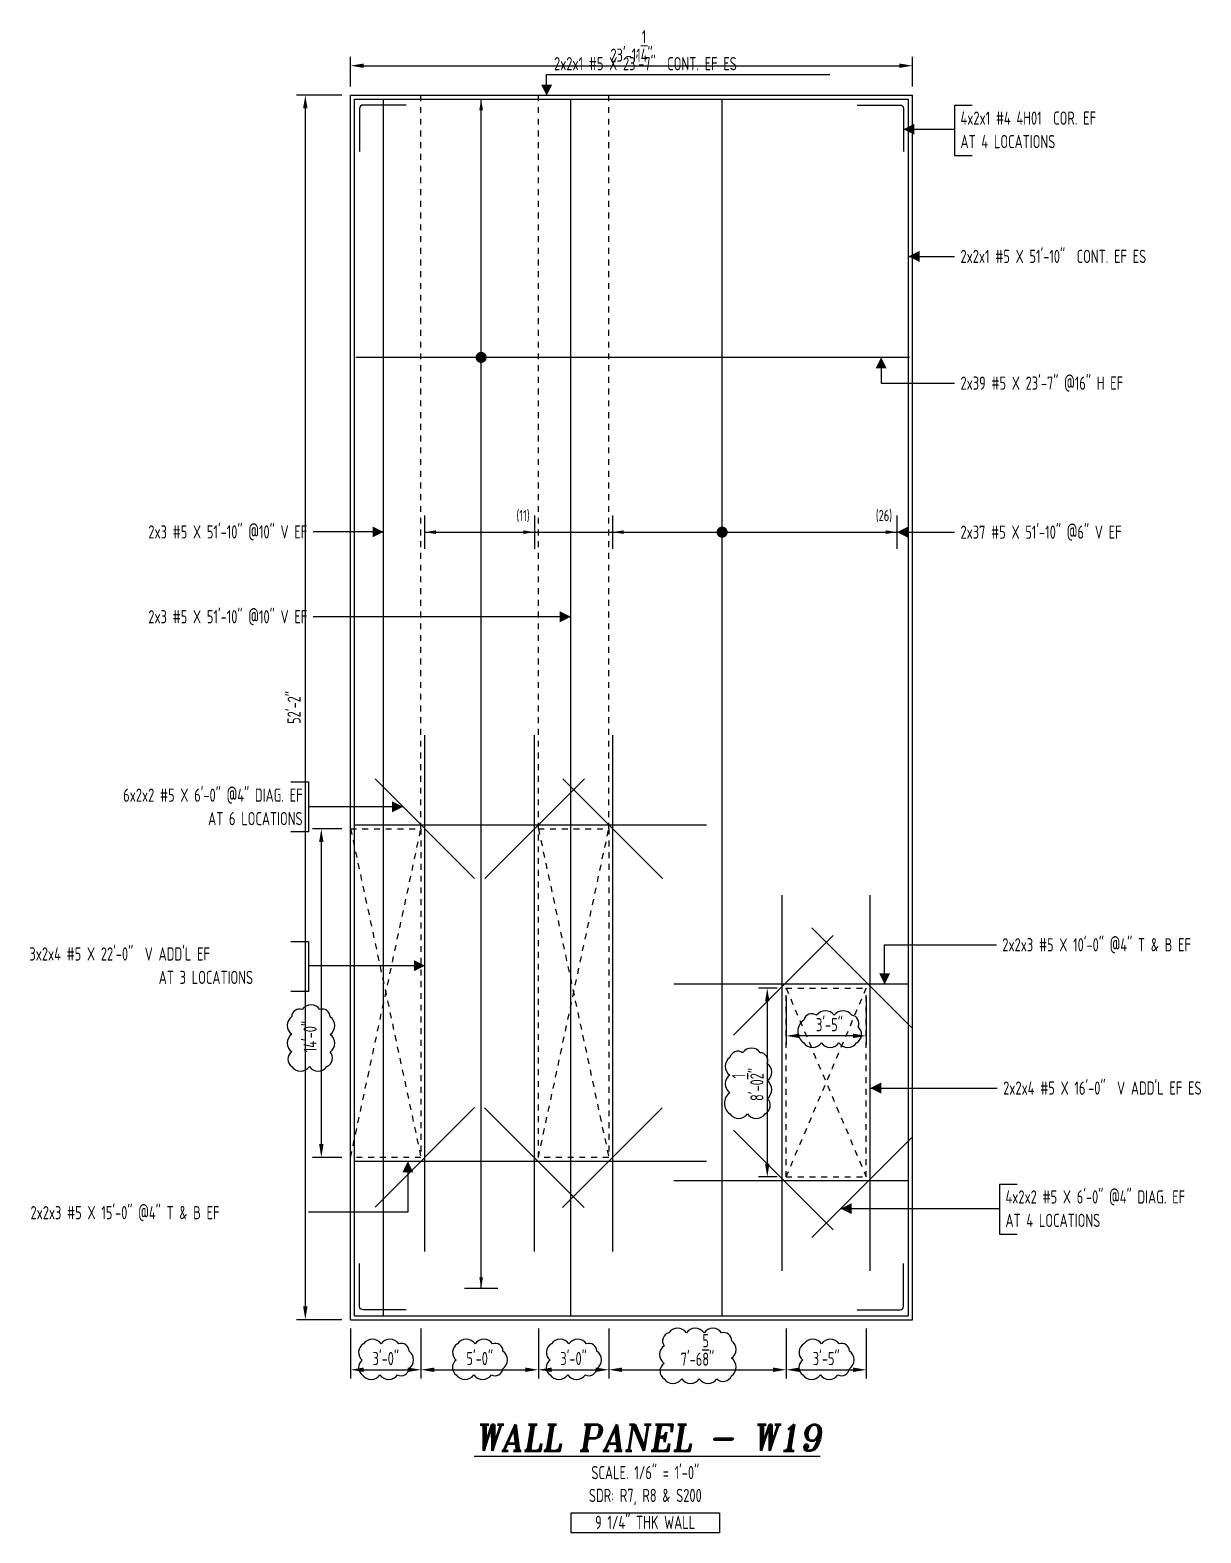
# Model space of a CAD drawing. Header units: inches. Extents: x -3675 to 26577, y -2273 to 5046.
# Drawn here: x 23389 to 23987, y 559 to 1327 of the extents above; entities that cross this region are included whole.
import ezdxf
from ezdxf.enums import TextEntityAlignment as Align

# ---------------------------------------------------------------- set-up
doc = ezdxf.new("R2010")
doc.units = ezdxf.units.IN
doc.header["$MEASUREMENT"] = 0
doc.linetypes.add('HIDDEN', pattern=[6, 3, -3])
doc.layers.get('0').update_dxf_attribs({"linetype": 'CONTINUOUS'})
doc.layers.get('Defpoints').update_dxf_attribs({"linetype": 'CONTINUOUS'})
for name, color, linetype in [('0-25TEXT', 7, 'CONTINUOUS'), ('0-35', 3, 'CONTINUOUS'), ('0-35TEXT', 3, 'CONTINUOUS'), ('0-50', 10, 'CONTINUOUS'), ('BAR-LBL', 2, 'CONTINUOUS'), ('DETAIL', 83, 'CONTINUOUS'), ('hidden', 7, 'HIDDEN'), ('INTERMEDIATERANGELAY', 7, 'CONTINUOUS'), ('RANGELAY', 7, 'CONTINUOUS'), ('REBARS', 4, 'CONTINUOUS')]:
    doc.layers.add(name, color=color, linetype=linetype)
doc.layers.add('COVER', color=6, linetype='CONTINUOUS', lineweight=0, plot=False)
doc.styles.add('AR', font='ARCHQUIK.shx', dxfattribs={"width": 0.8})
doc.styles.add('ROMANT', font='romant')
doc.dimstyles.new('CADS_DIM_48', dxfattribs={"dimscale": 48, "dimtxt": 0.09375, "dimasz": 0.09375, "dimexe": 0.0625, "dimexo": 0.0625, "dimgap": 0.09375, "dimtad": 0, "dimtih": 1, "dimtoh": 1, "dimzin": 1, "dimdsep": 46, "dimlunit": 4, "dimtxsty": 'AR', "dimblk": 'CLOSED', "dimcen": 0.1875, "dimadec": 0, "dimazin": 0, "dimtfac": 1, "dimtofl": 0, "dimtmove": 0, "dimatfit": 1, "dimldrblk": 'DOTBLANK', "dimfxl": 1, "dimtzin": 0, "dimarcsym": 0})

# ---------------------------------------------------------------- blocks, each defined once
blk = doc.blocks.new('*D102')
at = {"layer": 'COVER', "color": 0, "lineweight": -2, "transparency": 16777216}
for p, q in [((23552.58, 1298.11), (23552.58, 1313.23)), ((23559.33, 1308.73), (23833.08, 1308.73)), ((23839.83, 1298.11), (23839.83, 1313.23))]:
    blk.add_line(p, q, dxfattribs=at)
at = {"layer": 'COVER', "color": 0, "transparency": 16777216}
for points in [[(23559.33, 1309.85), (23559.33, 1307.6), (23552.58, 1308.73)], [(23833.08, 1309.85), (23833.08, 1307.6), (23839.83, 1308.73)]]:
    blk.add_solid(points, dxfattribs=at)
at = {"layer": 'Defpoints', "color": 0, "transparency": 16777216}
for p in [(23839.83, 1308.73), (23552.58, 1293.61), (23839.83, 1293.61)]:
    blk.add_point(p, dxfattribs=at)
at = {"layer": 'COVER', "color": 0, "transparency": 16777216, "insert": (23696.21, 1318.85), "char_height": 6.75, "attachment_point": 5, "style": 'AR'}
blk.add_mtext('23\'-11{\\H1.000000x;\\S1/4;}"', dxfattribs=at)
blk = doc.blocks.new('_DotBlank')
at = {"layer": '0-35', "color": 0, "lineweight": -2}
blk.add_line((-0.5, 0), (-1, 0), dxfattribs=at)
blk.add_circle((0, 0), 0.5, dxfattribs=at)
blk = doc.blocks.new('*D103')
at = {"layer": 'COVER', "color": 0, "lineweight": -2, "transparency": 16777216}
for p, q in [((23548.08, 1293.61), (23524.95, 1293.61)), ((23529.45, 1286.86), (23529.45, 674.36)), ((23548.08, 667.61), (23524.95, 667.61))]:
    blk.add_line(p, q, dxfattribs=at)
at = {"layer": 'COVER', "color": 0, "transparency": 16777216}
for points in [[(23528.32, 1286.86), (23530.57, 1286.86), (23529.45, 1293.61)], [(23528.32, 674.36), (23530.57, 674.36), (23529.45, 667.61)]]:
    blk.add_solid(points, dxfattribs=at)
at = {"layer": 'Defpoints', "color": 0, "transparency": 16777216}
for p in [(23552.58, 1293.61), (23529.45, 667.61), (23552.58, 667.61)]:
    blk.add_point(p, dxfattribs=at)
at = {"layer": 'COVER', "color": 0, "transparency": 16777216, "insert": (23523.7, 980.61), "char_height": 6.75, "attachment_point": 5, "rotation": 90, "style": 'AR'}
blk.add_mtext('52\'-2"', dxfattribs=at)
blk = doc.blocks.new('*D104')
at = {"layer": 'Defpoints', "color": 0, "transparency": 16777216}
for p in [(23775.21, 837.11), (23816.21, 837.11), (23775.21, 812.72)]:
    blk.add_point(p, dxfattribs=at)
at = {"layer": 'DETAIL', "color": 0, "lineweight": -2, "transparency": 16777216}
for p, q in [((23775.21, 832.61), (23775.21, 808.22)), ((23816.21, 832.61), (23816.21, 808.22)), ((23809.46, 812.72), (23781.96, 812.72))]:
    blk.add_line(p, q, dxfattribs=at)
at = {"layer": 'DETAIL', "color": 0, "transparency": 16777216}
for points in [[(23781.96, 813.84), (23781.96, 811.59), (23775.21, 812.72)], [(23809.46, 813.84), (23809.46, 811.59), (23816.21, 812.72)]]:
    blk.add_solid(points, dxfattribs=at)
at = {"layer": 'DETAIL', "color": 0, "transparency": 16777216, "insert": (23797.37, 818.46), "char_height": 6.75, "attachment_point": 5, "style": 'AR'}
blk.add_mtext('3\'-5"', dxfattribs=at)
blk = doc.blocks.new('*D105')
at = {"layer": 'Defpoints', "color": 0, "transparency": 16777216}
for p in [(23775.21, 837.11), (23765.58, 740.61), (23775.21, 740.61)]:
    blk.add_point(p, dxfattribs=at)
at = {"layer": 'DETAIL', "color": 0, "lineweight": -2, "transparency": 16777216}
for p, q in [((23770.71, 837.11), (23761.08, 837.11)), ((23765.58, 830.36), (23765.58, 747.36)), ((23770.71, 740.61), (23761.08, 740.61))]:
    blk.add_line(p, q, dxfattribs=at)
at = {"layer": 'DETAIL', "color": 0, "transparency": 16777216}
for points in [[(23764.46, 830.36), (23766.71, 830.36), (23765.58, 837.11)], [(23764.46, 747.36), (23766.71, 747.36), (23765.58, 740.61)]]:
    blk.add_solid(points, dxfattribs=at)
at = {"layer": 'DETAIL', "color": 0, "transparency": 16777216, "insert": (23755.57, 787.87), "char_height": 6.75, "attachment_point": 5, "rotation": 90, "style": 'AR'}
blk.add_mtext('8\'-0{\\H1.000000x;\\S1/2;}"', dxfattribs=at)
blk = doc.blocks.new('leadrblk')
blk.add_lwpolyline([(0, 0, 0, 1, 0), (1, 0, 1, 1, 0)], format="xyseb")
blk = doc.blocks.new('*U232', base_point=(23590.3, 702.48))
at = {"layer": 'REBARS', "color": 0}
blk.add_lwpolyline([(23590.61, 702.48), (23590.61, 966.48)], dxfattribs=at)
blk = doc.blocks.new('rendmark')
at = {"color": 4}
blk.add_line((0, -3), (0, 3), dxfattribs=at)
blk = doc.blocks.new('rarrow')
at = {"color": 7}
blk.add_solid([(2, -0.33), (2, 0.33), (0, 0)], dxfattribs=at)
blk = doc.blocks.new('*U1116', base_point=(23590.58, 1070.25))
at = {"layer": 'INTERMEDIATERANGELAY'}
blk.add_line((23646.58, 1070.25), (23686.59, 1070.25), dxfattribs=at)
at = {"layer": 'RANGELAY'}
for p, q in [((23590.58, 1070.25), (23646.58, 1070.25)), ((23686.59, 1070.25), (23831.83, 1070.25))]:
    blk.add_line(p, q, dxfattribs=at)
at = {"layer": 'RANGELAY', "xscale": 2.834645669291339, "yscale": 2.834645669291339}
for name, p in [('rendmark', (23590.58, 1070.25)), ('rendmark', (23686.59, 1070.25)), ('rarrow', (23590.58, 1070.25)), ('rarrow', (23686.59, 1070.25))]:
    blk.add_blockref(name, p, dxfattribs=at)
at = {"layer": 'RANGELAY', "xscale": 2.834645669291339, "yscale": 2.834645669291339, "rotation": 179.999996929531}
for name, p in [('rendmark', (23646.58, 1070.25)), ('rendmark', (23831.83, 1070.25)), ('rarrow', (23646.58, 1070.25)), ('rarrow', (23831.83, 1070.25))]:
    blk.add_blockref(name, p, dxfattribs=at)
blk = doc.blocks.new('VPM7C25D3')
at = {"const_width": 1}
blk.add_lwpolyline([(-0.5, 0, 1), (0.5, 0, 1)], format="xyb", close=True, dxfattribs=at)
blk = doc.blocks.new('*U387', base_point=(23742.82, 669.61))
at = {"layer": 'REBARS', "color": 0}
blk.add_lwpolyline([(23742.51, 669.61), (23742.51, 1291.61)], dxfattribs=at)
blk = doc.blocks.new('*U386', base_point=(23665.44, 669.61))
at = {"layer": 'REBARS', "color": 0}
blk.add_lwpolyline([(23665.13, 669.61), (23665.13, 1291.61)], dxfattribs=at)
blk = doc.blocks.new('*U385', base_point=(23569.75, 669.61))
at = {"layer": 'REBARS', "color": 0}
blk.add_lwpolyline([(23569.43, 669.61), (23569.43, 1291.61)], dxfattribs=at)
blk = doc.blocks.new('*U341', base_point=(23556.96, 1288.86))
at = {"layer": 'REBARS', "color": 0}
blk.add_lwpolyline([(23580.96, 1288.61), (23558.96, 1288.61, 0.414214), (23557.21, 1286.86), (23557.21, 1264.86)], format="xyb", dxfattribs=at)
blk = doc.blocks.new('*U233', base_point=(23686.3, 702.48))
at = {"layer": 'REBARS', "color": 0}
blk.add_lwpolyline([(23686.61, 702.48), (23686.61, 966.48)], dxfattribs=at)
blk = doc.blocks.new('*U234', base_point=(23646.86, 702.48))
at = {"layer": 'REBARS', "color": 0}
blk.add_lwpolyline([(23646.55, 702.48), (23646.55, 966.48)], dxfattribs=at)
blk = doc.blocks.new('*U383', base_point=(23554.58, 748.92))
at = {"layer": 'REBARS', "color": 0}
blk.add_lwpolyline([(23554.58, 748.61), (23734.58, 748.61)], dxfattribs=at)
blk = doc.blocks.new('*U226', base_point=(23554.89, 669.61))
at = {"layer": 'REBARS', "color": 0}
blk.add_lwpolyline([(23554.58, 669.61), (23554.58, 1291.61)], dxfattribs=at)
blk = doc.blocks.new('*U227', base_point=(23837.52, 669.61))
at = {"layer": 'REBARS', "color": 0}
blk.add_lwpolyline([(23837.83, 669.61), (23837.83, 1291.61)], dxfattribs=at)
blk = doc.blocks.new('*U342', base_point=(23835.45, 1288.86))
at = {"layer": 'REBARS', "color": 0}
blk.add_lwpolyline([(23811.45, 1288.61), (23833.45, 1288.61, -0.414213), (23835.2, 1286.86), (23835.2, 1264.86)], format="xyb", dxfattribs=at)
blk = doc.blocks.new('*U291', base_point=(23554.58, 1291.3))
at = {"layer": 'REBARS', "color": 0}
blk.add_lwpolyline([(23554.58, 1291.61), (23837.58, 1291.61)], dxfattribs=at)
blk = doc.blocks.new('*U343', base_point=(23556.96, 672.36))
at = {"layer": 'REBARS', "color": 0}
blk.add_lwpolyline([(23580.96, 672.61), (23558.96, 672.61, -0.414214), (23557.21, 674.36), (23557.21, 696.36)], format="xyb", dxfattribs=at)
blk = doc.blocks.new('*U344', base_point=(23835.45, 672.36))
at = {"layer": 'REBARS', "color": 0}
blk.add_lwpolyline([(23811.45, 672.61), (23833.45, 672.61, 0.414214), (23835.2, 674.36), (23835.2, 696.36)], format="xyb", dxfattribs=at)
blk = doc.blocks.new('*U292', base_point=(23554.58, 669.92))
at = {"layer": 'REBARS', "color": 0}
blk.add_lwpolyline([(23554.58, 669.61), (23837.58, 669.61)], dxfattribs=at)
blk = doc.blocks.new('*U384', base_point=(23554.58, 920.3))
at = {"layer": 'REBARS', "color": 0}
blk.add_lwpolyline([(23554.58, 920.61), (23734.58, 920.61)], dxfattribs=at)
blk = doc.blocks.new('*U620', base_point=(23615.77, 776.29))
at = {"layer": 'REBARS', "color": 0}
blk.add_lwpolyline([(23615.99, 776.07), (23565.08, 725.15)], dxfattribs=at)
blk = doc.blocks.new('*U621', base_point=(23615.77, 892.93))
at = {"layer": 'REBARS', "color": 0}
blk.add_lwpolyline([(23615.99, 893.15), (23565.08, 944.07)], dxfattribs=at)
blk = doc.blocks.new('*U622', base_point=(23621.32, 776.22))
at = {"layer": 'REBARS', "color": 0}
blk.add_lwpolyline([(23621.1, 776), (23671.94, 725.03)], dxfattribs=at)
blk = doc.blocks.new('*U623', base_point=(23711.7, 776.11))
at = {"layer": 'REBARS', "color": 0}
blk.add_lwpolyline([(23711.92, 775.89), (23660.94, 725.04)], dxfattribs=at)
blk = doc.blocks.new('*U624', base_point=(23621.39, 892.93))
at = {"layer": 'REBARS', "color": 0}
blk.add_lwpolyline([(23621.17, 893.15), (23672.08, 944.07)], dxfattribs=at)
blk = doc.blocks.new('*U625', base_point=(23711.77, 892.93))
at = {"layer": 'REBARS', "color": 0}
blk.add_lwpolyline([(23711.99, 893.15), (23661.08, 944.07)], dxfattribs=at)
blk = doc.blocks.new('*U225', base_point=(23619.32, 683.61))
at = {"layer": 'RANGELAY'}
blk.add_line((23619.32, 683.61), (23619.32, 1291.61), dxfattribs=at)
at = {"layer": 'RANGELAY', "xscale": 2.834645669291339, "yscale": 2.834645669291339}
for name, p, rotation in [('rendmark', (23619.32, 1291.61), 269.9999968959742), ('rarrow', (23619.32, 1291.61), 269.9999968959742), ('rarrow', (23619.32, 683.61), 89.99999996644307), ('rendmark', (23619.32, 683.61), 89.99999996644307)]:
    blk.add_blockref(name, p, dxfattribs=dict(at, rotation=rotation))
blk = doc.blocks.new('VPM7C2842')
at = {"const_width": 1}
blk.add_lwpolyline([(-0.5, 0, 1), (0.5, 0, 1)], format="xyb", close=True, dxfattribs=at)
blk = doc.blocks.new('*U301', base_point=(23838.21, 1159.27))
at = {"layer": 'REBARS', "color": 0}
blk.add_lwpolyline([(23838.21, 1159.58), (23555.21, 1159.58)], dxfattribs=at)
blk = doc.blocks.new('*U569', base_point=(23839.08, 816.85))
at = {"layer": 'REBARS', "color": 0}
blk.add_lwpolyline([(23839.3, 817.07), (23788.39, 867.98)], dxfattribs=at)
blk = doc.blocks.new('*U230', base_point=(23837.81, 839.42))
at = {"layer": 'REBARS', "color": 0}
blk.add_lwpolyline([(23837.81, 839.11), (23717.81, 839.11)], dxfattribs=at)
blk = doc.blocks.new('*U653', base_point=(23773.52, 692.61))
at = {"layer": 'REBARS', "color": 0}
blk.add_lwpolyline([(23773.21, 692.61), (23773.21, 884.61)], dxfattribs=at)
blk = doc.blocks.new('*U654', base_point=(23817.89, 692.61))
at = {"layer": 'REBARS', "color": 0}
blk.add_lwpolyline([(23818.21, 692.61), (23818.21, 884.61)], dxfattribs=at)
blk = doc.blocks.new('*U570', base_point=(23748.56, 812.85))
at = {"layer": 'REBARS', "color": 0}
blk.add_lwpolyline([(23748.34, 813.07), (23799.25, 863.98)], dxfattribs=at)
blk = doc.blocks.new('*U571', base_point=(23839.08, 760.75))
at = {"layer": 'REBARS', "color": 0}
blk.add_lwpolyline([(23839.3, 760.53), (23788.39, 709.62)], dxfattribs=at)
blk = doc.blocks.new('*U572', base_point=(23748.56, 764.75))
at = {"layer": 'REBARS', "color": 0}
blk.add_lwpolyline([(23748.34, 764.53), (23799.25, 713.62)], dxfattribs=at)
blk = doc.blocks.new('*D819')
at = {"layer": 'Defpoints', "color": 0, "transparency": 16777216}
for p in [(23552.58, 667.61), (23588.58, 667.61), (23588.58, 642.01)]:
    blk.add_point(p, dxfattribs=at)
at = {"layer": 'DETAIL', "color": 0, "lineweight": -2, "transparency": 16777216}
for p, q in [((23552.58, 663.11), (23552.58, 637.51)), ((23588.58, 663.11), (23588.58, 637.51)), ((23559.33, 642.01), (23581.83, 642.01))]:
    blk.add_line(p, q, dxfattribs=at)
at = {"layer": 'DETAIL', "color": 0, "transparency": 16777216}
for points in [[(23559.33, 643.14), (23559.33, 640.89), (23552.58, 642.01)], [(23581.83, 643.14), (23581.83, 640.89), (23588.58, 642.01)]]:
    blk.add_solid(points, dxfattribs=at)
at = {"layer": 'DETAIL', "color": 0, "transparency": 16777216, "insert": (23570.58, 647.75), "char_height": 6.75, "attachment_point": 5, "style": 'AR'}
blk.add_mtext('3\'-0"', dxfattribs=at)
blk = doc.blocks.new('*D822')
at = {"layer": 'Defpoints', "color": 0, "transparency": 16777216}
for p in [(23588.58, 667.61), (23648.58, 667.61), (23648.58, 642.01)]:
    blk.add_point(p, dxfattribs=at)
at = {"layer": 'DETAIL', "color": 0, "lineweight": -2, "transparency": 16777216}
for p, q in [((23588.58, 663.11), (23588.58, 637.51)), ((23648.58, 663.11), (23648.58, 637.51)), ((23595.33, 642.01), (23641.83, 642.01))]:
    blk.add_line(p, q, dxfattribs=at)
at = {"layer": 'DETAIL', "color": 0, "transparency": 16777216}
for points in [[(23595.33, 643.14), (23595.33, 640.89), (23588.58, 642.01)], [(23641.83, 643.14), (23641.83, 640.89), (23648.58, 642.01)]]:
    blk.add_solid(points, dxfattribs=at)
at = {"layer": 'DETAIL', "color": 0, "transparency": 16777216, "insert": (23618.58, 647.75), "char_height": 6.75, "attachment_point": 5, "style": 'AR'}
blk.add_mtext('5\'-0"', dxfattribs=at)
blk = doc.blocks.new('*D823')
at = {"layer": 'Defpoints', "color": 0, "transparency": 16777216}
for p in [(23648.58, 667.61), (23684.58, 667.61), (23684.58, 642.01)]:
    blk.add_point(p, dxfattribs=at)
at = {"layer": 'DETAIL', "color": 0, "lineweight": -2, "transparency": 16777216}
for p, q in [((23648.58, 663.11), (23648.58, 637.51)), ((23684.58, 663.11), (23684.58, 637.51)), ((23655.33, 642.01), (23677.83, 642.01))]:
    blk.add_line(p, q, dxfattribs=at)
at = {"layer": 'DETAIL', "color": 0, "transparency": 16777216}
for points in [[(23655.33, 643.14), (23655.33, 640.89), (23648.58, 642.01)], [(23677.83, 643.14), (23677.83, 640.89), (23684.58, 642.01)]]:
    blk.add_solid(points, dxfattribs=at)
at = {"layer": 'DETAIL', "color": 0, "transparency": 16777216, "insert": (23666.58, 647.75), "char_height": 6.75, "attachment_point": 5, "style": 'AR'}
blk.add_mtext('3\'-0"', dxfattribs=at)
blk = doc.blocks.new('*D824')
at = {"layer": 'Defpoints', "color": 0, "transparency": 16777216}
for p in [(23684.58, 667.61), (23775.21, 667.61), (23775.21, 642.01)]:
    blk.add_point(p, dxfattribs=at)
at = {"layer": 'DETAIL', "color": 0, "lineweight": -2, "transparency": 16777216}
for p, q in [((23684.58, 663.11), (23684.58, 637.51)), ((23775.21, 663.11), (23775.21, 637.51)), ((23691.33, 642.01), (23768.46, 642.01))]:
    blk.add_line(p, q, dxfattribs=at)
at = {"layer": 'DETAIL', "color": 0, "transparency": 16777216}
for points in [[(23691.33, 643.14), (23691.33, 640.89), (23684.58, 642.01)], [(23768.46, 643.14), (23768.46, 640.89), (23775.21, 642.01)]]:
    blk.add_solid(points, dxfattribs=at)
at = {"layer": 'DETAIL', "color": 0, "transparency": 16777216, "insert": (23729.89, 652.14), "char_height": 6.75, "attachment_point": 5, "style": 'AR'}
blk.add_mtext('7\'-6{\\H1.000000x;\\S5/8;}"', dxfattribs=at)
blk = doc.blocks.new('*D825')
at = {"layer": 'Defpoints', "color": 0, "transparency": 16777216}
for p in [(23775.21, 667.61), (23816.21, 667.61), (23816.21, 642.01)]:
    blk.add_point(p, dxfattribs=at)
at = {"layer": 'DETAIL', "color": 0, "lineweight": -2, "transparency": 16777216}
for p, q in [((23775.21, 663.11), (23775.21, 637.51)), ((23816.21, 663.11), (23816.21, 637.51)), ((23781.96, 642.01), (23809.46, 642.01))]:
    blk.add_line(p, q, dxfattribs=at)
at = {"layer": 'DETAIL', "color": 0, "transparency": 16777216}
for points in [[(23781.96, 643.14), (23781.96, 640.89), (23775.21, 642.01)], [(23809.46, 643.14), (23809.46, 640.89), (23816.21, 642.01)]]:
    blk.add_solid(points, dxfattribs=at)
at = {"layer": 'DETAIL', "color": 0, "transparency": 16777216, "insert": (23795.71, 647.75), "char_height": 6.75, "attachment_point": 5, "style": 'AR'}
blk.add_mtext('3\'-5"', dxfattribs=at)
blk = doc.blocks.new('*D838')
at = {"layer": 'Defpoints', "color": 0, "transparency": 16777216}
for p in [(23552.58, 918.61), (23537.62, 750.61), (23552.58, 750.61)]:
    blk.add_point(p, dxfattribs=at)
at = {"layer": 'DETAIL', "color": 0, "lineweight": -2, "transparency": 16777216}
for p, q in [((23548.08, 918.61), (23533.12, 918.61)), ((23537.62, 911.86), (23537.62, 757.36)), ((23548.08, 750.61), (23533.12, 750.61))]:
    blk.add_line(p, q, dxfattribs=at)
at = {"layer": 'DETAIL', "color": 0, "transparency": 16777216}
for points in [[(23536.5, 911.86), (23538.75, 911.86), (23537.62, 918.61)], [(23536.5, 757.36), (23538.75, 757.36), (23537.62, 750.61)]]:
    blk.add_solid(points, dxfattribs=at)
at = {"layer": 'DETAIL', "color": 0, "transparency": 16777216, "insert": (23531.88, 812.34), "char_height": 6.75, "attachment_point": 5, "rotation": 90, "style": 'AR'}
blk.add_mtext('14\'-0"', dxfattribs=at)

msp = doc.modelspace()

# ---------------------------------------------------------------- linework, layer by layer
at = {"layer": '0-25TEXT'}
for points in [[(23652.76644, 1295.52236), (23652.76644, 1304.19979), (23797.62531, 1304.19979)], [(23870.34667, 1288.31035), (23861.34761, 1288.31035), (23861.34761, 1262.81303), (23870.34667, 1262.81303)], [(23870.34667, 1288.31035), (23861.34761, 1288.31035), (23861.34761, 1262.81303), (23870.34667, 1262.81303)], [(23835.2048, 1276.20094), (23861.34761, 1276.20094)], [(23837.83018, 1211.23417), (23861.34761, 1211.23417)], [(23823.78034, 1159.58324), (23823.78034, 1146.43213), (23861.34761, 1146.43213)], [(23569.43474, 1070.38345), (23533.44293, 1070.38345)], [(23831.83015, 1070.24561), (23861.34761, 1070.24561)], [(23665.1295, 1027.00632), (23533.44293, 1027.00632)], [(23522.06364, 942.53504), (23531.0627, 942.53504), (23531.0627, 917.03771), (23522.06364, 917.03771)], [(23522.06364, 942.53504), (23531.0627, 942.53504), (23531.0627, 917.03771), (23522.06364, 917.03771)], [(23579.35923, 929.78637), (23531.0627, 929.78637)], [(23522.06364, 860.97554), (23531.0627, 860.97554), (23531.0627, 835.47822), (23522.06364, 835.47822)], [(23825.572, 839.10994), (23825.572, 859.28657), (23882.73712, 859.28657)], [(23590.60823, 848.60184), (23531.0627, 848.60184)], [(23818.20514, 786.02989), (23883.17572, 786.02989)], [(23581.84329, 748.60993), (23581.84329, 722.56005), (23531.0627, 722.56005)], [(23893.3458, 736.75767), (23884.34675, 736.75767), (23884.34675, 711.26034), (23893.3458, 711.26034)], [(23803.155, 724.38396), (23884.34675, 724.38396)]]:
    msp.add_lwpolyline(points, dxfattribs=at)
at = {"layer": '0-35'}
for p, q in [((23552.58015, 667.60993), (23552.58015, 1293.60993)), ((23552.58015, 1293.60993), (23839.83015, 1293.60993)), ((23839.83015, 667.60993), (23839.83015, 1293.60993)), ((23552.58015, 667.60993), (23839.83015, 667.60993))]:
    msp.add_line(p, q, dxfattribs=at)
at = {"layer": '0-50'}
msp.add_lwpolyline([(23665.29744, 568.93807), (23741.18428, 568.93807), (23741.18428, 558.5817), (23665.29744, 558.5817)], close=True, dxfattribs=at)
at = {"layer": 'DETAIL'}
for points in [[(23522.50655, 797.07046, 0.52056705), (23531.50655, 797.07046, 0.52056705), (23540.50655, 797.07046, 0.52056705), (23542.13622, 804.4408, 0.52056705), (23542.13622, 813.4408, 0.52056705), (23542.13622, 822.4408, 0.52056705), (23536.87508, 826.17966, 0.52056705), (23527.87508, 826.17966, 0.52056705), (23522.50655, 822.5482, 0.52056705), (23522.50655, 813.5482, 0.52056705), (23522.50655, 804.5482, 0.52056705)], [(23784.23764, 809.15693, 0.52056705), (23793.23764, 809.15693, 0.52056705), (23802.23764, 809.15693, 0.52056705), (23811.23764, 809.15693, 0.52056705), (23811.97295, 817.42162, 0.52056705), (23808.79961, 823.24829, 0.52056705), (23799.79961, 823.24829, 0.52056705), (23790.79961, 823.24829, 0.52056705), (23784.23764, 820.81026, 0.52056705)], [(23746.45277, 772.82828, 0.52056705), (23755.45277, 772.82828, 0.52056705), (23764.45277, 772.82828, 0.52056705), (23765.58058, 780.70048, 0.52056705), (23765.58058, 789.70048, 0.52056705), (23765.58058, 798.70048, 0.52056705), (23761.99599, 804.11589, 0.52056705), (23752.99599, 804.11589, 0.52056705), (23746.45277, 801.65911, 0.52056705), (23746.45277, 792.65911, 0.52056705), (23746.45277, 783.65911, 0.52056705)], [(23712.83109, 637.33104, 0.52056705), (23721.83109, 637.33104, 0.52056705), (23730.83109, 637.33104, 0.52056705), (23739.83109, 637.33104, 0.52056705), (23747.2719, 638.89023, 0.52056705), (23747.2719, 647.89023, 0.52056705), (23747.2719, 656.89023, 0.52056705), (23742.25181, 660.87013, 0.52056705), (23733.25181, 660.87013, 0.52056705), (23724.25181, 660.87013, 0.52056705), (23715.25181, 660.87013, 0.52056705), (23712.83109, 654.29085, 0.52056705), (23712.83109, 645.29085, 0.52056705)], [(23558.58264, 639.42252, 0.52056705), (23567.58264, 639.42252, 0.52056705), (23576.58264, 639.42252, 0.52056705), (23582.45137, 642.55379, 0.52056705), (23582.45137, 651.55379, 0.52056705), (23577.20402, 655.30645, 0.52056705), (23568.20402, 655.30645, 0.52056705), (23559.20402, 655.30645, 0.52056705), (23558.58264, 646.92783, 0.52056705)], [(23606.58264, 639.42252, 0.52056705), (23615.58264, 639.42252, 0.52056705), (23624.58264, 639.42252, 0.52056705), (23630.45137, 642.55379, 0.52056705), (23630.45137, 651.55379, 0.52056705), (23625.20402, 655.30645, 0.52056705), (23616.20402, 655.30645, 0.52056705), (23607.20402, 655.30645, 0.52056705), (23606.58264, 646.92783, 0.52056705)], [(23654.58264, 639.42252, 0.52056705), (23663.58264, 639.42252, 0.52056705), (23672.58264, 639.42252, 0.52056705), (23678.45137, 642.55379, 0.52056705), (23678.45137, 651.55379, 0.52056705), (23673.20402, 655.30645, 0.52056705), (23664.20402, 655.30645, 0.52056705), (23655.20402, 655.30645, 0.52056705), (23654.58264, 646.92783, 0.52056705)], [(23783.70764, 639.42252, 0.52056705), (23792.70764, 639.42252, 0.52056705), (23801.70764, 639.42252, 0.52056705), (23807.57637, 642.55379, 0.52056705), (23807.57637, 651.55379, 0.52056705), (23802.32902, 655.30645, 0.52056705), (23793.32902, 655.30645, 0.52056705), (23784.32902, 655.30645, 0.52056705), (23783.70764, 646.92783, 0.52056705)]]:
    msp.add_lwpolyline(points, format="xyb", close=True, dxfattribs=at)
at = {"layer": 'hidden'}
for p, q in [((23588.58015, 918.60993), (23588.58015, 1293.60993)), ((23648.58015, 918.60993), (23648.58015, 1293.60993)), ((23684.58015, 918.60993), (23684.58015, 1293.60993)), ((23552.58015, 750.60993), (23588.58015, 918.60993)), ((23552.58015, 918.60993), (23588.58015, 750.60993)), ((23648.58015, 918.60993), (23684.58015, 750.60993)), ((23648.58015, 750.60993), (23684.58015, 918.60993)), ((23775.20515, 740.60993), (23775.20515, 837.10993)), ((23775.20515, 837.10993), (23816.20515, 837.10993)), ((23775.20515, 837.10993), (23816.20515, 740.60993)), ((23775.20515, 740.60993), (23816.20515, 837.10993)), ((23816.20515, 740.60993), (23816.20515, 837.10993)), ((23775.20515, 740.60993), (23816.20515, 740.60993))]:
    msp.add_line(p, q, dxfattribs=at)
for points in [[(23552.58015, 918.60993), (23588.58015, 918.60993), (23588.58015, 750.60993), (23552.58015, 750.60993)], [(23648.58015, 918.60993), (23684.58015, 918.60993), (23684.58015, 750.60993), (23648.58015, 750.60993)]]:
    msp.add_lwpolyline(points, close=True, dxfattribs=at)

# ---------------------------------------------------------------- block references
at = {"layer": '0-25TEXT'}
for name, p, xscale, yscale, rotation in [('leadrblk', (23652.7923, 1293.4396), 5.623937007874017, 2.250708661417324, 90.00000153523449), ('VPM7C2842', (23619.3234, 1159.58325), 2.834645669291338, 2.834645669291338, 269.9999999664429), ('leadrblk', (23823.78034, 1159.58324), 5.623937007874017, 2.250708661417324, 270.0000046057035), ('leadrblk', (23825.572, 839.10994), 5.623937007874017, 2.250708661417324, 90.00000153523449), ('leadrblk', (23581.84329, 748.60993), 5.623937007874017, 2.250708661417324, 270.0000015352345)]:
    msp.add_blockref(name, p, dxfattribs=dict(at, xscale=xscale, yscale=yscale, rotation=rotation))
for name, p, xscale, yscale in [('leadrblk', (23835.2048, 1276.20094), 5.623937007874017, 2.250708661417324), ('leadrblk', (23837.83018, 1211.23417), 5.623937007874017, 2.250708661417324), ('leadrblk', (23569.43474, 1070.38345), -5.623937007874017, 2.250708661417324), ('VPM7C25D3', (23742.50729, 1070.24561), 2.834645669291338, 2.834645669291338), ('leadrblk', (23831.83015, 1070.24561), 5.623937007874017, 2.250708661417324), ('leadrblk', (23665.1295, 1027.00632), -5.623937007874017, 2.250708661417324), ('leadrblk', (23579.35923, 929.78637), -5.623937007874017, 2.250708661417324), ('leadrblk', (23590.60823, 848.60184), -5.623937007874017, 2.250708661417324), ('leadrblk', (23818.20514, 786.02989), 5.623937007874017, 2.250708661417324), ('leadrblk', (23803.155, 724.38396), 5.623937007874017, 2.250708661417324)]:
    msp.add_blockref(name, p, dxfattribs=dict(at, xscale=xscale, yscale=yscale))
at = {"layer": 'RANGELAY'}
for name, p in [('*U225', (23619.3234, 683.60993)), ('*U1116', (23590.58015, 1070.24561))]:
    msp.add_blockref(name, p, dxfattribs=at)
at = {"layer": 'REBARS', "color": 4}
for name, p in [('*U226', (23554.89242, 669.60993)), ('*U291', (23554.58016, 1291.29743)), ('*U385', (23569.74711, 669.60993)), ('*U386', (23665.44187, 669.60993)), ('*U387', (23742.81968, 669.60993)), ('*U227', (23837.51789, 669.60993)), ('*U341', (23556.95552, 1288.86001)), ('*U342', (23835.45479, 1288.86001)), ('*U301', (23838.2051, 1159.27075)), ('*U232', (23590.29578, 702.47877)), ('*U234', (23646.86453, 702.47877)), ('*U233', (23686.29578, 702.47877)), ('*U621', (23615.77056, 892.93312)), ('*U624', (23621.38975, 892.93312)), ('*U625', (23711.77056, 892.93312)), ('*U384', (23554.58021, 920.29757)), ('*U653', (23773.51765, 692.60993)), ('*U654', (23817.89266, 692.60993)), ('*U570', (23748.5561, 812.84726)), ('*U569', (23839.08198, 816.84913)), ('*U230', (23837.80677, 839.42243)), ('*U620', (23615.77056, 776.28674)), ('*U622', (23621.31755, 776.22392)), ('*U623', (23711.69829, 776.1121)), ('*U572', (23748.5561, 764.75477)), ('*U571', (23839.08198, 760.7529)), ('*U383', (23554.58015, 748.92243)), ('*U343', (23556.95552, 672.35993)), ('*U344', (23835.45479, 672.35993)), ('*U292', (23554.58016, 669.92243))]:
    msp.add_blockref(name, p, dxfattribs=at)
at = {"layer": 'REBARS', "color": 4, "xscale": -1, "rotation": 180}
msp.add_blockref('*U230', (23837.80677, 738.29743), dxfattribs=at)

# ---------------------------------------------------------------- texts
at = {"color": 7, "linetype": 'Continuous', "style": 'ROMANT', "oblique": 9, "width": 0.95}
msp.add_text('%%UWALL PANEL - W19', height=13.5, dxfattribs=at).set_placement((23704.61273, 600.50997), align=Align.CENTER)
at = {"layer": '0-25TEXT', "style": 'AR', "width": 0.8}
for s, p in [(' (11) ', (23646.58015, 1075.9149)), (' (26) ', (23831.83025, 1075.9149))]:
    msp.add_text(s, height=5.669291, dxfattribs=at).set_placement(p, align=Align.RIGHT)
at = {"layer": '0-35TEXT', "style": 'AR', "width": 0.8}
for s, p in [('AT 4 LOCATIONS', (23864.3473, 1266.56264)), ('AT 3 LOCATIONS', (23454.51313, 839.22782)), ('AT 4 LOCATIONS', (23887.34643, 715.00995))]:
    msp.add_text(s, height=6.7498312, dxfattribs=at).set_placement(p)
msp.add_text('AT 6 LOCATIONS', height=6.7498312, dxfattribs=at).set_placement((23528.06301, 920.41236), align=Align.RIGHT)
for s, p in [('SCALE. 1/6" = 1\'-0"', (23703.24086, 586.06308)), ('SDR: R7, R8 & S200', (23703.24086, 574.39488)), ('9 1/4" THK WALL', (23703.16394, 560.60686))]:
    msp.add_text(s, height=6.7498312, dxfattribs=at).set_placement(p, align=Align.CENTER)
at = {"layer": 'BAR-LBL', "style": 'AR', "width": 0.8}
for s, p in [('2x2x1 #5 X 23\'-7"  CONT. EF ES', (23656.59392, 1306.38914)), ('4x2x1 #4 4H01  COR. EF', (23864.3473, 1278.56138)), ('2x2x1 #5 X 51\'-10"  CONT. EF ES', (23864.3473, 1207.85953)), ('2x39 #5 X 23\'-7" @16" H EF', (23864.3473, 1143.05748)), ('2x37 #5 X 51\'-10" @6" V EF', (23864.3473, 1066.87096)), ('2x2x3 #5 X 10\'-0" @4" T & B EF', (23885.7368, 855.91192)), ('3x2x4 #5 X 22\'-0"  V ADD\'L EF', (23388.4225, 851.22656)), ('2x2x4 #5 X 16\'-0"  V ADD\'L EF ES', (23886.17541, 782.65524)), ('4x2x2 #5 X 6\'-0" @4" DIAG. EF', (23887.34643, 727.00869)), ('2x2x3 #5 X 15\'-0" @4" T & B EF', (23388.98106, 718.95267))]:
    msp.add_text(s, height=6.7492913, dxfattribs=at).set_placement(p)
for s, p in [('2x3 #5 X 51\'-10" @10" V EF', (23530.44325, 1067.00881)), ('2x3 #5 X 51\'-10" @10" V EF', (23530.44325, 1023.63168)), ('6x2x2 #5 X 6\'-0" @4" DIAG. EF', (23528.06301, 932.4111))]:
    msp.add_text(s, height=6.7492913, dxfattribs=at).set_placement(p, align=Align.RIGHT)

# ---------------------------------------------------------------- dimensions: what is measured, and where the dimension line sits
at = {"layer": 'COVER'}
dim = msp.add_linear_dim(base=(23839.83015, 1308.72641), p1=(23552.58015, 1293.60993), p2=(23839.83015, 1293.60993), dimstyle='CADS_DIM_48', override={"dimscale": 72, "dimgap": 0.03125, "dimtad": 1, "dimtih": 0, "dimtoh": 0, "dimdec": 4, "dimtdec": 4}, dxfattribs=at)
dim.commit()
dim.dimension.update_dxf_attribs({"geometry": '*D102', "text_midpoint": (23696.20515, 1318.85141)})
dim = msp.add_linear_dim(base=(23529.44556, 667.60993), p1=(23552.58015, 1293.60993), p2=(23552.58015, 667.60993), angle=90, dimstyle='CADS_DIM_48', override={"dimscale": 72, "dimgap": 0.03125, "dimtad": 1, "dimtih": 0, "dimtoh": 0, "dimdec": 4, "dimtdec": 4}, dxfattribs=at)
dim.commit()
dim.dimension.update_dxf_attribs({"geometry": '*D103', "text_midpoint": (23523.70418, 980.60993)})
at = {"layer": 'DETAIL'}
for base, p1, p2, override, picture, middle in [((23537.62409, 750.60993), (23552.58015, 918.60993), (23552.58015, 750.60993), {"dimscale": 72, "dimgap": 0.03125, "dimtad": 1, "dimtih": 0, "dimtoh": 0, "dimdec": 3, "dimtdec": 3}, '*D838', (23537.62409, 812.34468)), ((23765.58058, 740.60993), (23775.20515, 837.10993), (23775.20515, 740.60993), {"dimscale": 72, "dimgap": 0.03125, "dimtad": 1, "dimtih": 0, "dimtoh": 0, "dimdec": 4, "dimtdec": 4}, '*D105', (23765.58058, 787.87499))]:
    dim = msp.add_linear_dim(base=base, p1=p1, p2=p2, angle=90, dimstyle='CADS_DIM_48', override=override, dxfattribs=at)
    dim.commit()
    dim.dimension.update_dxf_attribs({"geometry": picture, "text_midpoint": middle, "dimtype": 160})
dim = msp.add_linear_dim(base=(23775.20515, 812.71606), p1=(23816.20515, 837.10993), p2=(23775.20515, 837.10993), dimstyle='CADS_DIM_48', override={"dimscale": 72, "dimgap": 0.03125, "dimtad": 1, "dimtih": 0, "dimtoh": 0, "dimdec": 4, "dimtdec": 4}, dxfattribs=at)
dim.commit()
dim.dimension.update_dxf_attribs({"geometry": '*D104', "text_midpoint": (23797.36781, 812.71606), "dimtype": 160})
for base, p1, p2, override, picture, middle in [((23588.58015, 642.01337), (23552.58015, 667.60993), (23588.58015, 667.60993), {"dimscale": 72, "dimgap": 0.03125, "dimtad": 1, "dimtih": 0, "dimtoh": 0, "dimdec": 3, "dimtdec": 3}, '*D819', (23570.58015, 647.75475)), ((23648.58015, 642.01337), (23588.58015, 667.60993), (23648.58015, 667.60993), {"dimscale": 72, "dimgap": 0.03125, "dimtad": 1, "dimtih": 0, "dimtoh": 0, "dimdec": 3, "dimtdec": 3, "dimtmove": 1}, '*D822', (23618.58015, 647.75475)), ((23684.58015, 642.01337), (23648.58015, 667.60993), (23684.58015, 667.60993), {"dimscale": 72, "dimgap": 0.03125, "dimtad": 1, "dimtih": 0, "dimtoh": 0, "dimdec": 3, "dimtdec": 3, "dimtmove": 1}, '*D823', (23666.58015, 647.75475)), ((23775.20515, 642.01337), (23684.58015, 667.60993), (23775.20515, 667.60993), {"dimscale": 72, "dimgap": 0.03125, "dimtad": 1, "dimtih": 0, "dimtoh": 0, "dimdec": 3, "dimtdec": 3, "dimtmove": 1}, '*D824', (23729.89265, 652.13837)), ((23816.20515, 642.01337), (23775.20515, 667.60993), (23816.20515, 667.60993), {"dimscale": 72, "dimgap": 0.03125, "dimtad": 1, "dimtih": 0, "dimtoh": 0, "dimdec": 3, "dimtdec": 3, "dimtmove": 1}, '*D825', (23795.70515, 647.75475))]:
    dim = msp.add_linear_dim(base=base, p1=p1, p2=p2, dimstyle='CADS_DIM_48', override=override, dxfattribs=at)
    dim.commit()
    dim.dimension.update_dxf_attribs({"geometry": picture, "text_midpoint": middle})

doc.saveas('drawing.dxf')
